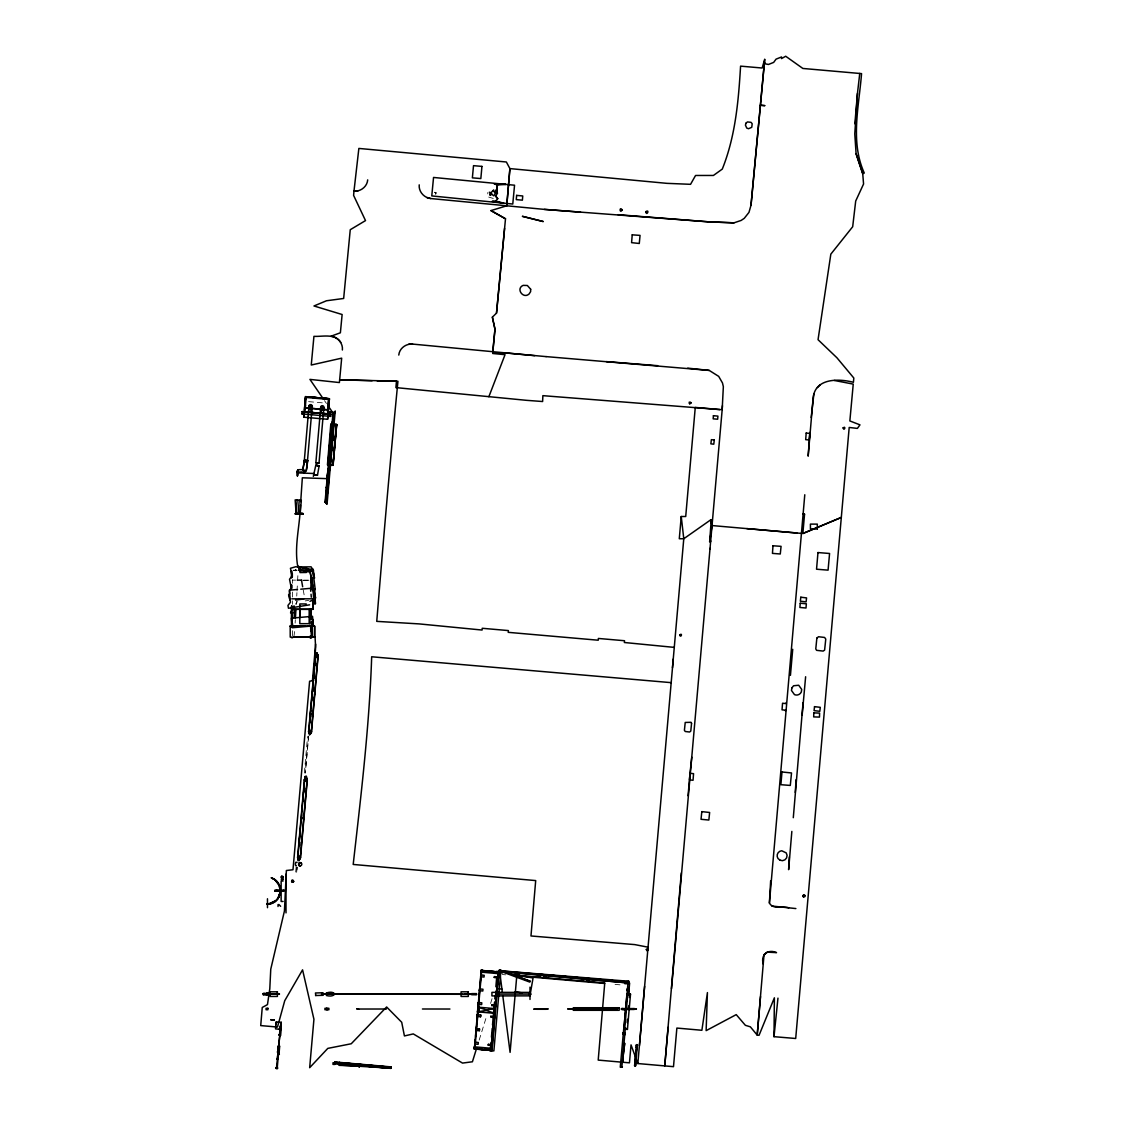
<?xml version="1.0" encoding="UTF-8"?>
<svg xmlns="http://www.w3.org/2000/svg" width="1125" height="1125" viewBox="0 0 1125 1125"><rect width="100%" height="100%" fill="white"/><g stroke="black" fill="none" stroke-linecap="round" stroke-linejoin="round"><path stroke-width="0.75" stroke-dasharray="5 3.75" d="M295.72 570.712L295.72 569.461L295.734 570.895M487.786 193.922L487.828 192.473M296.747 596.067L296.93 592.65M297.028 590.948L297.492 582.413M297.591 580.711L298.055 572.175M295.116 623.123L295.327 619.748M296.241 604.519L296.438 601.144M296.142 867.037L295.678 872.269L296.705 872.353L297.211 867.136M304.369 773.016L307.561 736.453M296.634 872.339L297.084 867.122M308.517 736.538L305.311 773.1L308.644 736.552M294.033 635.695L294.609 631.575M479.166 1040.105L486.942 1015.088M490.584 1003.416L492.131 998.423M295.594 604.097L297.52 601.481M435.797 194.062L436.022 192.572L434.7 192.206M435.642 194.175L436.148 192.727L434.545 192.347M305.227 600.919L308.672 600.342M293.456 570.164L296.93 570.164M293.456 570.459L297.042 570.248M292.373 580.12L295.608 580.12M303.483 580.12L308.616 580.12M303.244 580.402L310.036 580.444M493.27 198.464L488.686 197.058M308.587 401.639L325.589 403.13M502.214 974.517L505.688 974.827M615.038 984.389L620.241 984.853M324.506 400.641L326.461 403.481M303.216 589.908L304.369 596.194M292.542 579.727L292.556 583.242M292.542 592.031L292.556 599.062M292.542 600.82L292.556 604.336M292.542 630.689L292.556 635.977"/><path stroke-width="1.5" d="M290.194 626.119L290.222 637.116L314.648 637.116L314.648 626.119L290.194 626.119L304.903 626.119M299.812 617.175L299.812 609.356M309.473 609.286L309.459 623.672L299.812 623.672L299.812 603.956L306.253 603.956M311.512 587.503L311.512 579.333M312.075 619.481L312.075 618.511L310.05 618.511L310.05 619.481L312.033 619.481L312.033 618.511M313.031 607.205L313.031 600.047L309.966 601.312M265.402 994.177L266.822 993.656L266.822 994.612L265.317 994.612L265.317 993.656M313.453 577.195L313.481 570.277L298.73 570.248M856.097 153.759L862.72 173.63L864.281 173.039C850.078 141.722 858.994 106.327 861.553 73.617L859.753 73.448L857.447 93.488L854.775 133.875L856.097 153.759L862.72 173.63L863.564 183.994L855.703 201.023L852.68 226.744L830.827 254.152L818.044 339.694L836.93 357.778L853.819 378.028L853.425 382.289C838.898 378.52 815.189 377.859 813.136 397.828L808.158 456.145L809.873 432.408M491.934 194.259C489.839 192.811 489.952 197.283 490.992 194.358M834.328 380.475L853.242 384.103L849.853 420.947L859.978 424.856L857.391 428.414L849.192 427.458L795.698 1038.487L774 1036.673L774.38 997.805L759.066 1035.267L757.195 1035.098L750.361 1026.83L745.369 1025.311L736.228 1014.623L706.134 1030.641L707.428 992.588L701.888 1030.275L676.87 1028.067L673.495 1066.669L637.847 1063.547L631.027 1044.872L629.452 1062.83L598.205 1060.102L604.758 982.87L516.839 975.178L510.089 1052.367L502.791 995.723M529.931 994.092L497.278 994.092M788.836 907.791C782.775 905.906 772.931 909.83 769.402 903.037L804.783 494.761M763.341 964.209C760.233 954.998 767.939 948.67 776.531 952.622L767.067 952.144L764.03 954.675L757.195 1035.098L760.528 996.539M789.328 856.856L788.625 869.667L791.845 831.403M793.294 817.692L803.067 702.661M311.344 578.812L311.119 587.475L311.836 587.503L312.019 580.57M312.666 604.364L313.172 598.584L314.072 600.891M419.217 184.852C418.514 191.644 424.069 197.789 430.706 198.534L544.331 209.391L709.186 221.878L733.992 222.834L741.122 220.444L744.244 218.348L748.969 212.386L751.022 205.172L764.705 59.386L762.145 68.02L740.573 66.136C738.506 100.997 735.413 136.406 722.278 169.102L713.419 175.458L695.559 175.472L690.553 184.317L666.928 183.347L509.906 168.595L506.362 161.986L358.861 148.43L353.981 191.152C360.619 191.7 367.186 186.652 367.692 179.873M795.262 792.464L796.092 779.667M300.403 571.303L300.431 570.487L310.922 570.544L310.908 571.486L307.42 571.472M328.542 473.639L328.106 478.856L327.319 478.884L330.173 438.089L330.905 438.145L329.119 450.956M328.823 473.878L328.613 478.87L327.319 478.814M329.062 468.886L329.203 465.553M303.258 818.114L303.427 814.711M802.139 715.289L805.627 676.744M313.777 678.698L314.381 668.194M314.592 664.706L315.605 647.198L315.056 636.792L293.85 637.059M295.425 618.047L295.931 609.595M312.694 572.4L312.863 569.7L311.119 566.831L298.505 566.972L300.08 572.555L306.394 572.484M475.65 1049.217L474.173 1049.119L474.272 1047.572L475.748 1047.67M496.617 972.928L496.716 971.381L498.192 971.48L498.094 973.027M333.169 465.089L328.992 465.131M671.498 988.706L722.166 409.781L723.347 386.662L722.489 382.978L718.692 376.369L709.228 370.42L546.019 356.597M334.983 439.805L332.114 439.552L335.011 439.411M722.166 409.781L722.447 405.675M300.473 505.012C300.023 525.825 293.934 546.3 297.858 567.042M300.712 501.609L302.344 477.802L326.784 478.631L328.05 470.855M303.061 513.984L302.203 513.942L303.089 513.661M330.272 464.836L333.562 424.252L336.712 424.477L332.972 465.272L333.169 460.167M474.82 1044.38L474.947 1042.58M488.095 971.17L481.022 971.1L481.598 970.678M635.203 1060.059L637.087 1045.533L636.455 1044.661L637.397 1044.745L635.555 1065.881L634.612 1065.797L635.119 1059.989L636.061 1060.116M637.158 1047.558L636.216 1047.487L636.483 1045.378M681.3 872.93L664.748 1065.909L668.123 1027.308M303.061 514.139L301.148 513.337L303.103 513.52M270.788 1019.672L274.303 1019.967M477.717 1007.114L495.197 1008.647L498.052 973.631L495.562 972L489.698 970.791L483.708 970.973L480.783 972.112M329.878 465.117L333.422 424.406L330.792 424.195L327.445 464.85L333.113 465.342L336.642 424.645M327.277 478.941L328.359 479.039L327.305 478.603M710.62 541.758L710.691 540.858M327.459 478.8L327.895 473.583M331.973 424.969L332.986 412.805L333.197 418.078M332.62 425.025L332.902 421.552M330.328 466.833L330.567 464.119M386.648 1066.838L386.55 1067.92L390.811 1068.272L390.881 1067.189L386.634 1066.838L386.536 1067.92L339.483 1065.08L339.595 1063.814L390.797 1068.286L390.895 1067.203L334.688 1062.239L334.589 1063.266L339.708 1063.73M786.234 702.591L786.15 703.589L782.55 703.237L782.03 709.833L785.573 710.184L785.489 711.084M305.198 408.22L305.466 405.155M274.317 1019.967L270.788 1019.798M327.966 407.095L328.641 399.403L306.127 397.462M333.591 412.552L325.716 502.608M298.955 845.367L299.784 835.734M309.656 723.066L309.923 719.93M310.191 716.794L310.739 710.536M299.602 845.423L299.883 842.217M310.852 716.85L311.119 713.728M390.656 1066.866L390.544 1068.23L390.966 1066.894M478.617 1011.023L478.687 1010.278M628.102 994.978L628.2 994.022L629.522 994.134L629.423 995.091L628.102 994.978L629.438 995.091M622.716 1059.117L624.712 1043.241L622.462 1061.859L623.32 1059.173M634.612 1065.797L636.455 1044.661M635.555 1065.881L636.244 1057.823M639.436 1045.575L683.775 538.748L681.244 516.502L685.716 516.502L695.264 407.419L720.366 409.612L542.869 395.663L542.616 401.527L526.402 400.317L395.902 387.605L396.464 381.15L397.941 381.291C390.136 461.25 383.273 541.266 376.748 621.366L419.062 623.897L482.077 630.042L482.231 628.284L508.373 630.577L508.219 632.334L514.702 632.911L598.219 640.209L598.373 638.452L624.516 640.73L624.361 642.502L674.255 647.381M709.959 549.295L710.044 548.325M854.859 123.792L857.447 93.488M301.894 413.887L302.091 411.638L331.045 414.155L302.091 411.652L331.031 414.197L330.834 416.419L301.894 413.873M304.355 410.259L305.55 396.689L329.358 398.77L305.55 396.689L329.358 398.869L328.163 412.327M303.806 417.192L305.606 396.647L329.414 398.728L327.6 419.273L303.806 417.192L304.088 414.056M296.072 512.902L295.158 499.866L299.264 500.203L298.139 513.084L296.072 512.888L297.197 500.02M305.002 410.316L306.098 397.758M304.214 461.869L308.7 409.162L310.359 408.909L311.948 409.444L307.364 461.995L306.323 462.277M300.192 513.267L301.317 500.386L299.264 500.203M302.695 513.464L298.673 513.759M316.8 463.233L315.858 462.797L320.47 410.161L322.073 409.922L323.62 410.442L319.008 463.064L318.009 463.331M327.741 409.823L328.627 399.727M276.23 1024.65L276.483 1021.683M331.833 412.312L327.389 411.905L331.847 412.172M325.927 502.312L325.055 502.228L327.938 469.238M325.406 502.242L325.702 498.811M326.011 495.366L326.756 486.773M327.15 482.231L327.966 473.02M332.156 424.884L332.48 421.439M332.761 418.008L333.225 412.847L334.097 412.762L333.211 412.847M330.117 457.65L330.567 452.447M331.327 443.784L332.086 435.108M332.381 431.648L332.845 426.445M326.18 503.03L334.125 412.2M281.039 1023.511L281.137 1022.428L277.284 1059.145M312.441 680.737L315.633 644.175M298.505 857.531L297.605 857.447A1.448 1.448 0 0 1 299.363 856.153A1.448 1.448 0 0 1 300.417 858.08A1.448 1.448 0 0 1 298.378 858.867L297.605 857.447L304.411 779.752L307.294 780.005L300.502 857.7L299.053 857.573M308.602 731.7L315.408 655.327A1.448 1.448 0 0 1 317.798 655.073A1.448 1.448 0 0 1 317.123 657.38A1.448 1.448 0 0 1 315.253 655.875L318.122 656.114L311.484 731.953A1.448 1.448 0 0 1 309.22 733.008A1.448 1.448 0 0 1 309.431 730.505A1.448 1.448 0 0 1 311.484 731.953L308.602 731.7L311.484 731.953M303.258 796.219L303.483 801.084M303.539 793.012L304.608 788.259M313.608 679.092L314.423 668.798M314.831 665.156L315.591 656.452M332.944 465.286L336.516 424.659L330.792 424.195M339.483 1065.066L339.694 1062.717L334.631 1062.281L334.575 1063.645L359.016 1065.783L339.539 1064.686M474.623 1048.219L475.312 1039.683M475.608 1036.252L476.508 1025.944M476.817 1022.513L477.563 1013.934M477.872 1010.503L478.617 1001.925M479.067 996.778L479.827 988.2M480.277 983.053L480.867 976.191M491.639 1050.511L474.834 1049.034L481.697 970.566L489.769 971.269M478.589 1011.516L479.053 1006.298M490.373 1049.302L490.992 1042.355M491.442 1037.138L492.202 1028.447M492.511 1024.973L494.494 1002.389M494.803 998.902L495.112 995.428M495.872 986.737L496.631 978.047M498.502 972.028L490.978 1050.455L486.253 1050.033M491.33 1049.386L498.333 971.859L481.219 970.369L474.37 1048.866L491.484 1050.356M495.197 1008.647L498.262 973.645L480.994 972.127M494.17 1022.709L491.723 1050.722L493.875 1050.905L500.611 973.884M494.48 1019.208L495.239 1010.447M495.548 1006.945L496.463 996.455M496.772 992.953L497.531 984.192M497.841 980.691L498.305 975.445M624.009 1028.095L627.975 983.447L629.578 983.588L628.594 994.992M623.841 1029.08L626.934 993.909L630.52 994.219L627.427 1029.389L623.841 1029.08L624.67 1029.15L627.764 993.98L626.934 993.909M627.202 1022.625L627.483 1019.278M628.369 1009.223L628.664 1005.877M629.395 997.495L629.691 994.148L630.52 994.219M681.244 516.516L679.289 538.748L683.775 538.748L710.719 519.834L712.041 525.558L709.65 541.969L711.225 519.905L712.041 525.558L801.042 533.362M637.833 1063.547L644.611 986.372M690.019 773.325L689.442 779.878L693.042 780.272L693.562 773.662L690.019 773.325L688.05 795.741M764.705 59.386L751.022 205.172M770.653 880.777L769.402 903.037M792.717 649.322L790.439 675.337M802.87 533.517L841.331 517.43L802.856 533.517L804.544 514.223L802.73 514.055L804.544 514.223M305.184 401.344L305.606 396.647M327.6 419.273L327.881 416.138M331.552 450.211L334.448 450.464L331.58 449.831M327.038 504.366L335.222 410.948M336.333 424.434L333.633 455.091M336.684 424.842L333.689 424.195M313.031 691.566L313.327 688.261M482.245 970.678L481.331 971.044M497.081 972.703L497.137 972M492.047 972.127L498.248 972.577L481.036 970.509M491.808 971.578L498.192 972.619L491.738 972.112M496.814 995.766L491.92 1050.919L491.906 1043.972M492.216 1040.527L492.975 1031.906M493.284 1028.461L494.198 1018.125M494.508 1014.68L496.195 995.709M496.645 990.548L498.952 971.648M497.123 992.32L498.867 971.311L629.466 983.053L498.867 971.311M499.387 970.692L628.833 981.281L625.177 981.703L499.373 970.833L499.444 970.116M621.998 1060.777L623.025 1060.523M628.453 992.334L629.002 987.511L628.566 992.334M672.469 667.828L673.242 659.067M329.133 401.864L329.414 398.728M332.17 425.278L332.48 421.875M332.789 418.486L333.267 413.395L328.402 406.308M330.131 465.145L333.562 424.252M301.88 818.986L301.992 817.805M314.592 694.856L314.719 693.394M303.722 819.155L303.82 817.973M363.544 1065.895L390.783 1068.384L390.881 1067.316L334.688 1062.183M390.783 1068.37L390.881 1067.302M484.495 1049.062L488.728 1049.358M494.789 1011.023L494.339 1010.461M620.592 1067.288L622.097 1067.091M628.833 981.281L628.748 982.125L538.917 974.292M477.548 1011.291L477.689 1009.758L479.123 1009.884M479.475 990.703L479.63 988.903L482.977 989.255L482.808 991.013L479.475 990.703L479.63 988.903M480.67 977.091L480.867 974.981L484.2 975.291L484.045 977.048L480.698 976.739M491.78 1005.539L491.85 1004.667L495.155 1004.962L495.07 1005.848L491.78 1005.539L491.878 1004.667M544.134 974.742L543.952 976.598L545.569 976.725L545.737 974.897L544.12 974.756M587.095 980.339L587.25 978.525L588.867 978.68L588.698 980.494L587.095 980.339L588.698 980.48M492.37 317.166L494.972 329.175L492.82 351.689L494.972 329.175L492.356 317.152L496.505 313.13L505.505 218.77L490.964 210.586L506.742 205.791L509.906 168.595L506.742 205.791M494.972 1008.619L498.262 973.645L494.972 1008.633L486.281 1009.912L477.942 1007.128M504.591 228.333L496.491 313.13M494.227 977.47L494.311 976.57L497.63 976.936L497.545 977.794L494.227 977.428M811.167 417.558L813.853 394.158M478.266 1004.611L478.434 1002.853M477.197 1016.775L477.38 1015.031M488.264 1045.209L488.362 1044.323L491.681 1044.661L491.611 1045.561L488.264 1045.209L488.377 1044.352M479.32 1030.725L479.503 1028.981L476.184 1028.616L476.002 1030.388L479.32 1030.697L479.503 1028.953M774 1036.673L777.966 998.128M474.244 1048.655L481.078 1049.316L474.314 1048.205M477.211 1016.395L477.394 1014.637L480.727 1014.989L480.558 1016.761L477.211 1016.395L477.408 1014.637M480.544 1016.761L480.727 1014.989M690.103 772.425L691.777 757.153M489.797 1050.736L491.358 1050.905L491.541 1049.147M489.305 1050.019L484.509 1049.597L490.992 1049.625M313.256 700.777L313.664 697.486M279.225 894.769L280.533 890.691L279.858 886.486L274.922 879.708L271.139 877.781C285.441 881.803 281.812 904.838 266.962 904.247L267.061 903.614M279.9 890.578L279.858 894.881L277.931 898.664L279.295 894.586L277.931 898.664L274.922 901.659L266.962 904.247M530.198 994.402L533.053 977.991L514.898 974.672M313.341 476.409L315.802 465.258L316.913 465.033M317.489 475.158L314.255 474.736L317.489 475.158L319.134 465.862L316.35 465.033M283.008 877.345L281.742 876.08L281.742 877.866M311.4 626.611L311.681 637.003L310.781 637.805L309.994 637.003L310.781 636.216L312.863 637.045L311.78 637.031M398.784 355.078C399.375 348.342 405.998 343.505 412.552 344.081L534.67 355.669M489.755 194.006L493.692 189.942M476.564 1048.444L472.416 1061.775L462.516 1063.083L413.283 1033.917L404.423 1035.942L401.709 1022.273L386.62 1006.973L351.239 1043.761L327.797 1048.388L309.67 1067.695L313.931 1019.264L302.569 969.848L284.738 1000.702L277.481 1027.041L260.719 1025.592L262.252 1007.466L267.469 1004.611L269.803 988.706L270.759 969.202L284.428 911.025L286.369 870.511L292.978 869.752L309.6 681.244L313.678 680.442M497.841 980.072L499.922 973.406L502.355 992.292M314.845 599.962L315.717 597.487L314.283 595.013M509.259 973.42L530.156 981.169L529.819 982.097L499.261 970.777L499.612 969.848L506.039 972.225M499.261 970.777L499.612 969.848M297.577 470.545L297.267 472.781A1.645 0.83 88 0 0 298.322 471.867A1.645 0.83 88 0 0 297.802 469.73L296.986 472.444M488.869 396.703L505.041 354.684L492.652 353.489L505.209 352.87M490.191 195.258L490.613 194.217L491.934 194.4L493.861 195.848L495.45 193.289L493.172 190.589M297.548 472.992C296.691 480.178 299.067 471.22 297.253 473.836L297.422 476.156M313.439 473.991L314.198 474.567M496.35 192.473L495.45 193.289M495.633 201.066L503.817 203.189L492.258 201.291L495.647 201.066L497.742 198.647L495.647 196.144L497.419 193.289L496.631 190.153L497.461 184.978L505.772 184.388L514.547 185.217L512.775 204.033L503.831 203.189L431.775 195.919L433.547 177.455L505.772 184.388L494.269 183.994L497.461 184.964L496.645 190.125L497.433 193.275M496.603 189.422L494.93 191.391M497.025 190.027L495.619 191.953M293.723 606.712L291.811 609.314L313.031 609.314L313.031 598.809L291.797 598.837M282.994 877.697C284.653 875.391 278.887 876.389 281.63 877.894M820.139 384.764L817.425 387.563M315.858 462.797L319.008 463.064M323.62 410.442L323.48 410.569A1.547 1.209 4.6 0 0 321.581 408.923L321.061 409.148A1.547 1.209 4.6 0 0 321.398 411.159M311.948 409.444L310.922 409.711M304.102 461.714L307.364 461.995M319.134 465.834L318.023 466.073M313.059 604.223L313.959 603.619M310.767 408.023L311.569 407.658M306.113 460.575L304.481 460.012L302.709 470.405L304.622 459.928L307.842 460.589L306.07 470.981L303.159 470.672M305.902 471.037C307.758 469.772 306.577 457.959 307.702 460.673M279.281 886.795L280.519 890.691M270.858 903.009L274.655 901.097M490.781 192.727L489.333 192.206M491.723 1048.345L489.052 1049.513L482.794 1049.723L476.677 1048.416L474.244 1046.812M297.802 469.716L297.267 472.781M310.866 410.259L311.4 410.034A1.589 1.252 4.3 0 0 311.541 408.277A1.589 1.252 4.3 0 0 309.291 408.094A1.589 1.252 4.3 0 0 309.164 409.866M311.512 583.2L311.175 578.32L314.494 577.969L312.764 569.194L315.169 589.261L311.962 589.697L312.075 588.797M303.778 598.964L295.538 600.103M303.637 571.092L312.75 569.559L314.269 577.927M314.494 577.969L311.245 578.503L309.713 569.784L312.961 569.25M309.614 604.828L288.45 608.259L287.972 605.405L290.503 602.227C290.616 600.23 286.819 593.719 289.631 593.831L289.505 590.977L291.234 587.686L289.519 579.291L292.05 575.958L290.433 568.294L295.748 566.733L307.519 568.645M477.309 1011.825L486.239 1010.433L494.789 1013.344M481.022 971.156L486.267 971.606M298.575 472.247L301.753 471.881M297.506 589.472L289.392 590.189L290.32 600.539M300.755 589.191L310.5 588.333L310.767 591.286M294.609 612.492L290.531 612.858L294.061 605.812L294.637 612.492L294.173 607.486M313.341 625.88L292.261 627.736L291.403 618.173L312.511 616.317L313.369 625.88L312.792 619.481M313.453 589.88L314.775 589.795L315.408 603.689L314.086 603.788L312.947 589.134M357.891 190.912L353.967 191.166L353.602 195.398L365.513 220.598L350.255 229.711L343.659 298.463L326.475 300.769L313.973 305.972L342.127 314.508L340.383 332.789L331.045 336.192C337.683 337.022 343.139 343.223 342.38 350.002M408.656 344.292L412.566 344.081M326.363 992.995C336.445 989.719 336.741 998.086 326.447 995.541L326.602 992.995M298.8 469.688L303.722 469.533M311.639 621.577L311.456 631.575M315.773 995.527L315.45 992.981L322.861 992.756M315.534 995.527L322.945 995.302M274.922 890.592L281.897 890.578M311.625 637.003L310.922 626.653M311.442 637.045L312.539 637.031M358.383 1008.802L356.752 1008.802L358.369 1009.223M310.022 570.783L311.555 570.783M297.225 580.12L301.781 580.12M311.077 626.653L311.864 626.611M291.572 637.72L292.556 637.734M283.078 881.044L281.137 881.044L281.137 901.448L283.078 901.448M274.922 891L281.897 890.986M529.987 992.405L491.92 992.362L491.92 995.906L529.987 995.864M266.077 993.417L267.905 993.417M321.511 994.036L463.247 994.275L321.511 994.219M358.931 1009.027L386.423 1009.012M422.437 1008.998L449.93 1009.027M327.038 1009.758L328.908 1009.758L328.88 1008.281L327.038 1008.281L327.08 1009.758M625.43 1009.575L622.688 1009.575L622.688 1008.45M312.398 637.003L312.23 626.569L310.613 626.639L310.753 630.098M377.227 380.925L396.464 381.15L339.652 379.8L339.398 382.556L309.938 379.392L323.536 399.22M372.094 380.742L339.666 379.786L341.677 358.158L311.259 365.02L313.931 336.347C322.875 336.811 334.997 333.155 340.777 342.408M311.991 569.531L312.75 569.559M300.431 570.487L310.908 570.867L310.88 571.683L305.634 571.486M733.992 222.834L709.186 221.878L618.033 214.692M294.595 612.605L294.511 617.513M297.731 472.88L313.791 473.498M328.064 463.837L329.288 463.88M314.058 589.191L315.169 589.261M311.752 570.825L312.216 570.839M310.472 580.669L311.555 580.739M544.317 209.377L580.57 212.133M606.263 361.603L657.661 365.681M479.152 1009.617L477.703 1009.491L477.83 1007.958L479.278 1008.084M546.075 356.611L505.209 352.884M746.803 528.609L796.823 532.997M859.739 73.463L802.87 68.456L785.7 56.25L781.481 58.598L781.566 56.953L776.067 59.133L773.662 62.409L768.459 64.463L765.366 63.886L764.606 62.353M484.861 971.409L481.134 971.17L485.817 971.536M636.37 1045.491L637.312 1045.575M491.512 1048.317L474.455 1046.827M478.083 1049.006L488.545 1049.948M327.122 478.322L328.922 478.477L328.092 487.955L326.489 487.814M326.306 487.814L328.092 487.969M325.041 502.228L325.941 502.284M315.239 655.861L318.122 656.114M315.464 664.158L316.083 664.214M493.102 971.564L497.827 971.972M627.778 983.573L629.227 983.7M494.564 1013.33L477.52 1011.839M280.533 1029.333L275.541 1028.897L276.131 1021.978L281.137 1022.414L279.998 1028.981L281.208 1022.428M474.413 1047.853L475.397 1048.022M277.791 1052.845L278.55 1052.916L277.158 1068.75L276.398 1068.68L281.137 1022.428L279.323 1035.338L280.617 1035.45L281.194 1028.925L279.9 1028.812M278.634 1053.352L279.366 1054.434L278.55 1054.364M307.983 408.15L304.58 407.77L328.387 409.852L311.386 408.361M333 424.702L331.383 424.561L327.895 464.442L329.498 464.583M328.373 464.02L329.259 464.105M671.175 682.65L371.672 656.775C369.366 726.384 360.998 795.445 353.194 864.45L535.697 880.58L530.972 935.972L634.823 944.606L647.958 947.166M304.411 779.752L306.408 779.92M297.605 857.447L299.602 857.63M516.291 973.491L519.764 973.8M521.311 976.191L604.617 983.475M626.611 1029.319L627.427 1029.389M474.427 1047.938L475.397 1048.036M484.566 1049.048L491.428 1049.681M484.355 1049.513L489.164 1049.948M277.073 1059.117L277.988 1059.202M306.872 779.962L307.181 779.991A1.448 1.448 0 0 1 305.016 781.059A1.448 1.448 0 0 1 305.241 778.556A1.448 1.448 0 0 1 307.294 780.005M624.094 1027.786L625.711 1027.927M623.925 1028.25L625.331 1028.377M622.294 1060.791L622.997 1060.861M276.511 1067.794L277.777 1067.906M351.619 1064.827L355.022 1065.136M795.881 908.564L771.933 906.047M687.741 368.142L709.228 370.42M498.839 988.678L502.144 989.283M515.348 991.688L521.944 992.897M298.505 566.972L312.863 569.7M304.312 470.939L303.145 470.658M317.391 466.003L315.802 465.258M321.413 410.597L320.47 410.161M426.895 197.55L430.692 198.534M309.713 569.784L311.456 578.559M499.556 969.975L530.114 981.281M490.95 210.6L505.505 218.77M495.577 972.014L498.052 973.631M530.367 993.22L530.902 994.514L529.284 994.838M490.57 193.458L491.934 194.4M779.977 860.175L778.008 858.516A4.964 4.964 0 0 1 781.72 850.753L786.206 852.891A4.964 4.964 0 0 1 779.962 860.189M280.645 906.314L278.831 904.472M495.661 196.13L497.742 198.647M314.269 589.05L314.775 589.795M315.408 603.689L314.438 592.523M297.07 862.397L295.847 862.27A2.081 0.858 -83.8 0 0 295.467 864.858A2.081 0.858 -83.8 0 0 296.423 865.73M301.542 580.388L302.653 586.744M314.395 595.828L314.986 599.245M312.441 584.058L313.734 592.58M311.034 594.239L311.302 597.206M311.639 631.561L311.316 621.577M312.286 578.391L313.073 589.767M333.506 992.728L333.591 995.273M322.622 992.756L322.706 995.302M292.317 573.539L292.345 576.83M470.714 993.895L476.677 994.373L463.837 994.261L475.748 993.909M291.797 605.827L291.811 609.328L313.045 609.3L313.003 600.047M546.23 1009.28L536.583 1009.28M530.002 987.159L530.002 999.436M498.445 992.362L498.445 995.906M314.62 626.119L314.62 637.116M311.85 580.978L311.85 587.503M311.259 608.625L311.259 617.189M310.289 608.625L310.289 617.189M309.459 609.286L309.473 623.672M292.542 613.111L292.556 618.398M292.542 623.658L292.556 627.188M286.003 874.153L286.003 912.895M280.294 890.311L280.294 891.155L279.633 890.311M278.03 904.57L278.03 906.511M276.736 890.17L276.736 891.281M270.492 993.656L270.492 994.612M267.469 898.763L267.483 907.692M309.811 408.164A1.589 1.252 4.8 0 1 309.094 406.463A1.589 1.252 4.8 0 1 311.217 405.956A1.589 1.252 4.8 0 1 311.948 407.658A1.589 1.252 5.1 0 1 311.034 408.262M321.075 408.867A1.547 1.223 4.7 0 1 321.216 407.152L321.736 406.927A1.547 1.223 4.2 0 1 323.691 407.742A1.547 1.223 4.7 0 1 323.62 408.67M300.811 863.48A2.081 0.858 -83.8 0 0 300.698 862.791L299.489 862.664A2.081 0.858 -83.8 0 0 299.166 865.575A2.081 0.858 -83.8 0 0 300.389 865.716M495.717 191.756A2.644 2.63 22.6 0 1 495.942 192.769M272.081 878.287A13.402 13.402 0 0 1 266.948 904.064M304.847 470.377A1.645 0.83 88.1 0 1 304.467 472.542A1.645 0.83 88.1 0 1 303.342 471.698M309.656 408.839A1.758 1.744 0 0 1 309.206 406.111A1.758 1.744 0 0 1 311.977 406.392A1.758 1.744 0 0 1 310.978 408.98M312.258 405.858A1.758 1.744 0 0 1 311.681 407.714M309.741 407.897A1.758 1.744 0 0 1 309.234 405.239A1.758 1.744 0 0 1 311.934 405.253M321.398 409.852A1.702 1.702 0 0 1 320.808 407.363A1.702 1.702 0 0 1 323.367 407.109A1.702 1.702 0 0 1 323.283 409.669M320.794 406.575A1.702 1.702 0 0 1 323.93 406.884M291.6 606.094L291.6 627.188L291.572 606.094M291.6 585L291.6 588.516L291.572 585M291.6 570.938L291.6 577.969L291.572 570.938M357.3 1008.858L358.622 1009.167L357.398 1008.872M476.409 993.614L476.409 994.655L471.67 994.655L471.67 993.614L476.409 993.614M530.663 289.223L530.62 291.628L529.073 294.019C523.125 299.363 515.517 288.52 523.167 285.37L527.358 285.497L530.663 289.223M813.797 712.884L813.698 716.906L819.492 717.089L819.591 713.095L813.797 712.884M298.645 566.353L300.15 569.616L298.645 566.353M772.987 545.78L772.453 553.387L780.272 553.992L781.073 546.342L772.987 545.78M806.189 433.055L805.683 439.65L809.198 439.988L809.789 433.434L806.189 433.055M328.88 415.083L328.795 416.208L329.906 416.292L329.991 415.181L328.88 415.083M277.411 1051.987L278.873 1052.438L277.411 1051.987M516.628 195.384L516.277 199.617L522.394 200.18L522.745 195.975L516.628 195.384M800.241 603.239L799.903 607.472L806.006 608.006L806.344 603.773L800.241 603.239M279.408 1046.306L277.903 1046.489L279.408 1046.306M632.222 234.83L631.589 242.662L639.281 243.478L640.055 235.392L632.222 234.83M626.794 989.367L627.033 990.295L626.794 989.367M713.419 415.702L713.166 418.837L717.652 419.217L717.919 416.109L713.419 415.702M302.934 412.819L302.85 413.958L303.975 414.042L304.073 412.917L302.934 412.819M303.131 513.844L295.102 513.802L303.131 513.844M278.93 1034.789L280.364 1035.225L278.93 1034.789M334.505 411.694L326.447 503.705L334.505 411.694M299.053 859.514L299.32 860.498L299.053 859.514M626.583 981.956L626.428 983.798L624.797 983.658L624.952 981.816L626.583 981.956M501.019 970.988L500.864 972.802L502.453 972.942L502.608 971.114L501.019 970.988M538.706 974.292L538.552 976.106L540.183 976.247L540.337 974.433L538.706 974.292M581.836 978.047L581.681 979.889L583.298 980.016L583.453 978.188L581.836 978.047M817.973 552.558L816.539 569.208L828.07 570.15L829.575 553.486L817.973 552.558M276.047 1023.061L275.991 1023.82L276.047 1023.061M276.019 1067.948L277.467 1068.384L276.019 1067.948M304.762 778.331L297.717 858.923L300.164 859.134L307.209 778.542L304.762 778.331M315.605 654.455L308.728 733.177L311.175 733.387L318.052 654.666L315.605 654.455M310.359 734.245C307.603 736.172 310.303 733.528 310.359 734.245M339.398 1062.38L339.131 1065.347L390.727 1066.866L339.398 1062.38M781.988 771.975L780.877 784.702L790.298 785.433L791.522 772.959L781.988 771.975M278.409 1046.039L277.833 1052.536L279.113 1052.648L279.689 1046.152L278.409 1046.039M317.095 653.217L317.363 654.173L317.095 653.217M622.983 1032.961L623.208 1033.917L622.983 1032.961M627.609 989.1L627.441 990.956L628.861 991.083L629.03 989.227L627.609 989.1M623.784 1032.722L623.616 1034.578L625.036 1034.705L625.191 1032.848L623.784 1032.722M279.45 1028.981L280.884 1029.431L279.45 1028.981M306.309 776.517L306.577 777.473L306.309 776.517M481.95 166.402L480.839 178.566L472.373 177.848L473.513 165.656L481.95 166.402M623.798 1028.095L620.269 1067.119L621.816 1067.259L625.359 1028.236L623.798 1028.095M478.463 1002.516L478.308 1004.259L481.641 1004.569L481.809 1002.825L478.463 1002.516M474.989 1042.186L474.834 1043.986L478.139 1044.295L478.308 1042.495L474.989 1042.186M326.363 487.153L327.6 487.575L326.348 487.139M691.552 723.361L690.792 731.053L689.611 732.023L685.237 731.489L684.408 730.322L685.223 722.461L690.975 722.292L691.552 723.361M816.862 638.086L815.78 648.886L816.595 650.334L823.134 651.08L824.611 650.109L825.764 639.098L824.597 637.453L818.508 636.736L816.862 638.086M701.817 811.631L701.03 819.295L708.848 820.041L709.636 812.475L701.817 811.631M359.002 1065.445L359.17 1066.964L359.002 1065.445M476.184 1028.559L475.988 1030.317L476.198 1028.559M490.852 1016.255L490.753 1017.155L494.058 1017.52L494.156 1016.62L490.852 1016.255M800.817 597.206L800.353 601.2L806.105 601.889L806.555 597.909L800.817 597.206M814.528 706.641L814.064 710.634L819.816 711.309L820.28 707.33L814.528 706.641M714.277 439.988L713.784 444.192L710.859 443.855L711.38 439.664L714.277 439.988M482.583 970.2L482.386 971.747L481.008 971.564L481.205 970.031L482.583 970.2M843.103 427.88C844.144 431.986 846.408 425.25 843.103 427.88M791.902 687.839L791.48 690.469L794.489 694.631A5.147 5.133 -20.9 0 0 801.281 692.03L801.703 689.4L798.68 685.237L793.575 685.772L791.902 687.839M262.898 993.698C263.7 998.114 266.583 991.153 262.898 993.698M293.653 881.269C292.767 884.391 289.828 879.525 293.119 880.256L293.527 881.803L291.6 881.803L292.191 880.298L293.653 881.269M622.223 209.967C619.397 214.327 619.397 205.594 622.223 209.967M645.764 211.683C646.692 216.802 650.039 208.73 645.764 211.683M529.27 993.839C529.833 996.905 531.83 992.067 529.27 993.839M691.031 402.933C686.587 405.352 692.663 399.558 689.808 403.973L689.231 402.188L691.031 402.933M679.739 634.795C680.513 638.972 683.227 632.391 679.739 634.795M802.997 895.57L803.348 896.864L804.895 896.555L804.98 895.486L803.489 894.98C802.041 899.691 807.398 893.742 802.997 895.57M646.327 949.416C647.1 953.578 649.814 947.011 646.327 949.416M283.359 879.356C280.631 882.394 280.631 876.319 283.359 879.356M305.044 776.517C305.227 779.808 307.983 774.97 305.044 776.517M315.858 653.288C316.027 656.522 318.741 651.769 315.858 653.288M297.787 859.528C297.97 862.819 300.727 857.981 297.787 859.528M746.072 123.075L745.425 125.128L746.747 128.053L748.505 128.728L751.753 127.322L752.189 123.764L751.036 122.344L747.478 121.922L746.072 123.075M817.341 528.905L810.45 528.919L810.408 524.109L817.313 524.123L817.341 528.905M311.555 636.216L310.022 636.216L310.022 637.791L311.555 637.791L311.555 636.216M283.908 890.142L274.95 890.142L274.95 891.267L283.908 891.267L283.908 890.142M277.397 991.814L270.183 991.814L270.183 996.455L277.397 996.455L277.397 991.814M468.295 991.814L461.067 991.814L461.067 996.455L468.295 996.455L468.295 991.814M268.467 993.136L266.105 993.136L266.105 995.133L268.467 995.133L268.467 993.136M272.306 994.008L265.823 994.261L272.306 994.008M279.45 994.008L272.953 994.261L279.45 994.008M619.186 1007.733L573.3 1007.733L573.3 1010.306L619.186 1010.306L619.186 1007.733M267.919 1008.295L266.077 1008.295L266.077 1009.73L267.919 1009.73L267.919 1008.295M326.77 1008.295L324.942 1008.295L324.942 1009.73L326.77 1009.73L326.77 1008.295M634.233 1008.563L621.366 1008.563L621.366 1009.463L634.233 1009.463L634.233 1008.563M547.959 1008.928L533.967 1009.097L547.959 1008.928M617.034 1008.956L567.675 1008.956L617.034 1009.069M636.413 1008.928L622.294 1009.111L636.413 1008.928M334.955 1062.759L333 1062.759L333 1064.419L334.955 1064.419L334.955 1062.759M764.719 105.623L760.472 105.258L764.719 105.623M482.091 971.522L481.106 971.395L482.091 971.522M622.378 1066.922L621.07 1066.809L622.378 1066.922M498.248 972.577L491.836 972L498.192 972.619M543.164 221.527L522.492 216.352L543.164 221.527M298.898 865.195A1.617 1.617 0 0 0 301.669 864.83A1.617 1.617 0 0 0 299.967 862.608A1.617 1.617 0 0 0 298.898 865.195"/></g></svg>
